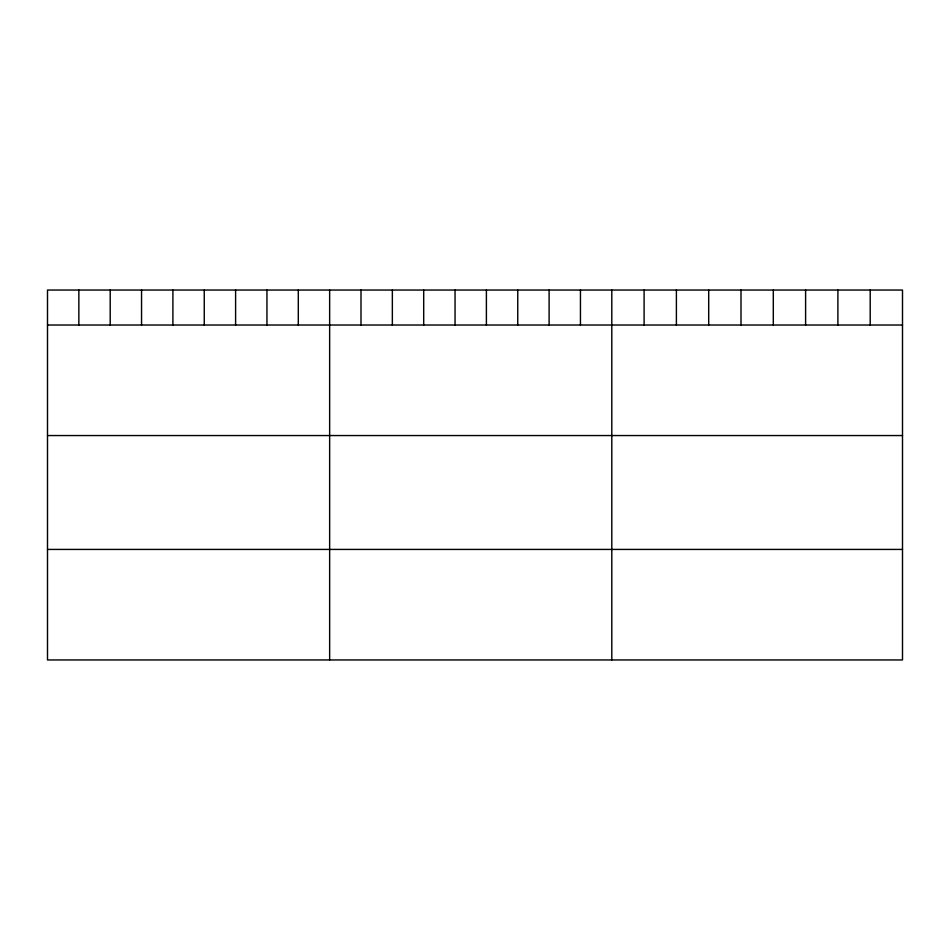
<?xml version="1.0" encoding="UTF-8"?>
<svg xmlns="http://www.w3.org/2000/svg" width="950" height="950" viewBox="0 0 950 950"><rect width="100%" height="100%" fill="white"/><g stroke="black" fill="none" stroke-linecap="round" stroke-linejoin="round"><path stroke-width="1.43" d="M902.5 325.019L902.5 659.953L47.5 659.953L47.5 290.047L902.5 290.047L902.5 325.019L47.5 325.019M47.5 435.551L902.5 435.551M47.5 549.421L902.5 549.421M870.2 290.047L870.2 325.019M837.9 290.047L837.9 325.019M805.6 290.047L805.6 325.019M773.3 290.047L773.3 325.019M741 290.047L741 325.019M708.7 290.047L708.7 325.019M676.4 290.047L676.4 325.019M644.1 290.047L644.1 325.019M611.8 290.047L611.8 659.953M580.45 290.047L580.45 325.019M549.1 290.047L549.1 325.019M517.75 290.047L517.75 325.019M486.4 290.047L486.4 325.019M455.05 290.047L455.05 325.019M423.7 290.047L423.7 325.019M392.35 290.047L392.35 325.019M361 290.047L361 325.019M329.65 290.047L329.65 659.953M298.3 290.047L298.3 325.019M266.95 290.047L266.95 325.019M235.6 290.047L235.6 325.019M204.25 290.047L204.25 325.019M172.9 290.047L172.9 325.019M141.55 290.047L141.55 325.019M110.2 290.047L110.2 325.019M78.85 290.047L78.85 325.019"/></g></svg>
